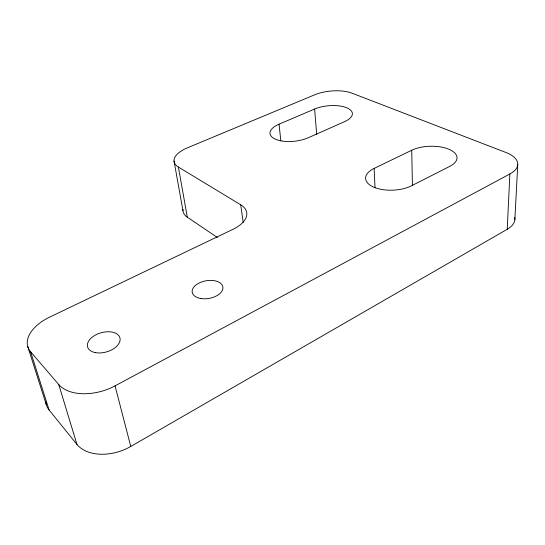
<?xml version="1.0" encoding="UTF-8"?>
<svg xmlns="http://www.w3.org/2000/svg" width="545" height="545" viewBox="0 0 545 545"><rect width="100%" height="100%" fill="white"/><g stroke="black" fill="none" stroke-linecap="round" stroke-linejoin="round"><path stroke-width="0.82" d="M45.739 402.012A38.061 23.817 -18.5 0 0 49.091 409.983L76.961 444.441A39.928 26.562 -18.5 0 0 130.766 446.464L507.231 229.282L509.868 173.984A33.095 15.192 0.1 0 0 505.903 152.471L351.906 93.141A26.93 10.995 -5.1 0 0 314.724 94.782L187.282 147.886A29.055 13.026 -8.9 0 0 178.392 167.049L187.303 217.196L217.38 237.491M514.861 219.56L517.75 164.733M178.392 167.049L240.733 204.811A32.898 16.704 -9 0 1 232.94 229.343L49.731 317.088A39.812 22.754 -17 0 0 30.575 351.723L58.765 384.559A41.863 25.506 -16.9 0 0 115.063 385.867L509.868 173.984M374.149 168.412L411.734 150.236A26.514 12.181 -1.6 0 1 448.971 149.269A26.514 12.181 -1.6 0 1 449.754 166.368L411.523 185.797A27.012 12.944 -2.6 0 1 373.107 186.881A27.012 12.944 -2.6 0 1 374.149 168.412L375.014 187.766M279.054 124.171L314.615 109.027A23.115 9.735 -5.1 0 1 346.886 107.835A23.115 9.735 -5.1 0 1 344.488 121.705L308.252 137.756A23.578 10.232 -6.1 0 1 275.062 139.036A23.578 10.232 -6.1 0 1 279.054 124.171L280.839 140.93M27.693 346.347L46.182 404.342M30.575 351.723L49.091 409.983M58.765 384.559L76.961 444.441M115.063 385.867L130.766 446.464M174.025 161.034L182.963 210.704M240.733 204.811L243.172 222.353M314.615 109.027L316.686 134.288M411.734 150.236L412.408 185.702M187.303 217.196A28.074 13.952 -9 0 1 182.97 209.478M514.759 217.428A31.869 16.166 1.2 0 1 507.231 229.282M95.259 352.601A16.793 9.953 -15.8 0 0 120.132 339.644A16.793 9.953 -15.8 0 0 95.845 334.834A16.793 9.953 -15.8 0 0 95.259 352.601M200.921 298.531A15.553 8.938 -10 0 0 222.885 287.086A15.553 8.938 -10 0 0 198.802 283.182A15.553 8.938 -10 0 0 200.921 298.531"/></g></svg>
